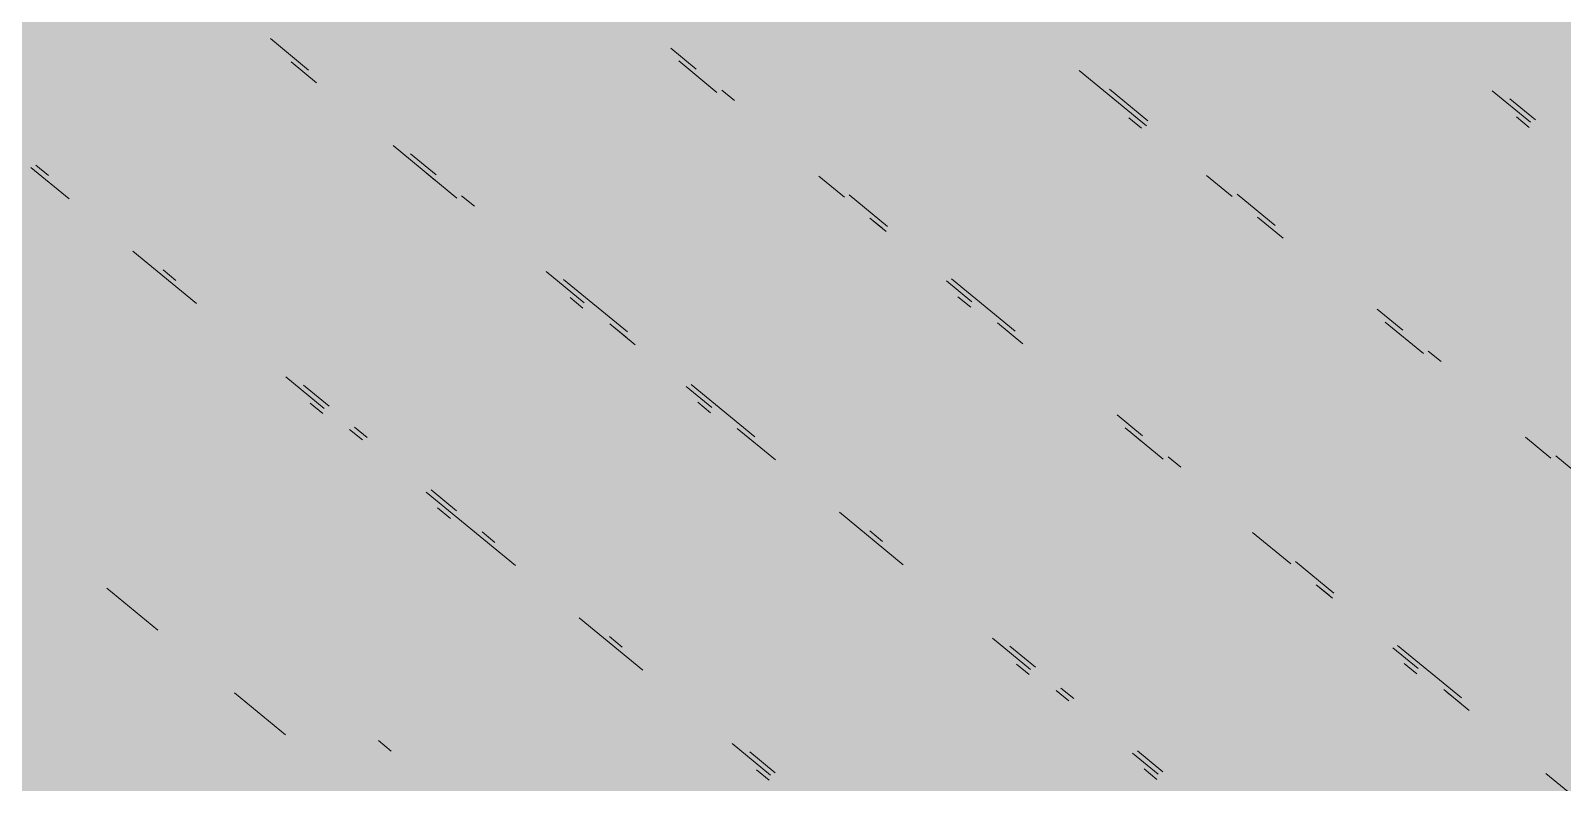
# Model space of a CAD drawing. Header units: millimetres. Extents: x 5 to 1315, y 5 to 292.
# Drawn here: x 1193.931 to 1197.866, y 91.334 to 93.266 of the extents above; entities that cross this region are included whole.
import ezdxf

# ---------------------------------------------------------------- set-up
doc = ezdxf.new("R2010")
doc.units = ezdxf.units.MM
doc.layers.add('EXISTING', color=7, linetype='Continuous')
doc.layers.add('IMAGES', color=7, linetype='Continuous')

# ---------------------------------------------------------------- blocks, each defined once
blk = doc.blocks.new('SHEET_03')
at = {"layer": 'EXISTING', "color": 250, "lineweight": 9}
for p, q in [((294.6449, 93.165), (294.5466, 93.2458)), ((295.641, 93.1672), (295.5755, 93.2211)), ((294.5996, 93.1861), (294.6651, 93.1322)), ((295.5957, 93.1883), (295.694, 93.1075)), ((296.6246, 93.1635), (296.7884, 93.0289)), ((295.7393, 93.0864), (295.7065, 93.1133)), ((296.8009, 93.0347), (296.7026, 93.1155)), ((297.6862, 93.1118), (297.7845, 93.031)), ((297.797, 93.0369), (297.7315, 93.0908)), ((296.785, 93.0154), (296.7523, 93.0424)), ((296.7975, 93.0213), (296.7648, 93.0482)), ((297.7811, 93.0176), (297.7484, 93.0446)), ((294.8617, 92.9706), (295.0255, 92.836)), ((294.9725, 92.8957), (294.907, 92.9495)), ((293.9311, 92.9146), (294.0294, 92.8338)), ((293.9764, 92.8935), (293.9436, 92.9204)), ((294.9691, 92.8823), (294.9364, 92.9092)), ((295.9561, 92.892), (296.0217, 92.8381)), ((296.9522, 92.8942), (297.0178, 92.8403)), ((296.1324, 92.7632), (296.0341, 92.844)), ((297.1285, 92.7654), (297.0303, 92.8462)), ((295.0708, 92.8149), (295.038, 92.8418)), ((296.0872, 92.7843), (296.1199, 92.7573)), ((296.129, 92.7498), (296.0963, 92.7767)), ((297.0833, 92.7865), (297.1488, 92.7326)), ((294.1933, 92.6991), (294.3571, 92.5644)), ((294.304, 92.6242), (294.2713, 92.6511)), ((295.2549, 92.6474), (295.3532, 92.5666)), ((295.464, 92.4917), (295.3001, 92.6264)), ((296.2838, 92.6227), (296.3493, 92.5688)), ((296.4601, 92.4939), (296.2963, 92.6285)), ((295.3498, 92.5532), (295.317, 92.5801)), ((296.3459, 92.5554), (296.3131, 92.5823)), ((297.4562, 92.4961), (297.3907, 92.5499)), ((295.4187, 92.5128), (295.4842, 92.4589)), ((295.4606, 92.4783), (295.4278, 92.5052)), ((296.4148, 92.5149), (296.4803, 92.4611)), ((297.4109, 92.5171), (297.5092, 92.4363)), ((297.5545, 92.4153), (297.5217, 92.4422)), ((294.5864, 92.3759), (294.6847, 92.2951)), ((294.6972, 92.301), (294.6317, 92.3548)), ((295.6153, 92.3512), (295.6808, 92.2973)), ((295.7916, 92.2224), (295.6278, 92.357)), ((294.6813, 92.2817), (294.6486, 92.3086)), ((295.6774, 92.2839), (295.6447, 92.3108)), ((296.7877, 92.2245), (296.7222, 92.2784)), ((294.7502, 92.2412), (294.783, 92.2143)), ((294.7955, 92.2202), (294.7627, 92.2471)), ((295.7463, 92.2434), (295.8446, 92.1626)), ((295.7882, 92.2089), (295.7554, 92.2359)), ((296.7425, 92.2456), (296.8407, 92.1648)), ((296.7843, 92.2111), (296.7516, 92.2381)), ((297.7713, 92.2209), (297.8369, 92.167)), ((296.886, 92.1437), (296.8532, 92.1707)), ((297.9476, 92.0921), (297.8493, 92.1729)), ((294.9468, 92.0796), (295.1762, 91.8911)), ((295.0248, 92.0316), (294.9593, 92.0855)), ((295.009, 92.0124), (294.9762, 92.0393)), ((296.0085, 92.028), (296.1723, 91.8933)), ((295.1231, 91.9508), (295.0904, 91.9778)), ((296.1192, 91.953), (296.0865, 91.98)), ((297.0701, 91.9763), (297.1684, 91.8955)), ((297.2792, 91.8205), (297.1809, 91.9013)), ((294.1265, 91.833), (294.2576, 91.7253)), ((297.2339, 91.8416), (297.2667, 91.8147)), ((297.2758, 91.8071), (297.243, 91.8341)), ((295.34, 91.7564), (295.5038, 91.6218)), ((295.4508, 91.6815), (295.418, 91.7084)), ((296.4016, 91.7048), (296.4999, 91.624)), ((296.5124, 91.6298), (296.4469, 91.6837)), ((297.4305, 91.68), (297.496, 91.6262)), ((297.6068, 91.5512), (297.443, 91.6859)), ((296.4965, 91.6106), (296.4638, 91.6375)), ((297.4926, 91.6127), (297.4599, 91.6397)), ((294.4541, 91.5637), (294.5852, 91.4559)), ((296.5654, 91.5701), (296.5982, 91.5432)), ((296.6107, 91.549), (296.5779, 91.576)), ((297.5615, 91.5723), (297.6271, 91.5184)), ((297.6034, 91.5378), (297.5706, 91.5647)), ((294.8567, 91.4142), (294.824, 91.4411)), ((295.7331, 91.4333), (295.8314, 91.3525)), ((295.8439, 91.3583), (295.7784, 91.4122)), ((296.762, 91.4085), (296.8275, 91.3546)), ((296.84, 91.3605), (296.7745, 91.4144)), ((295.828, 91.339), (295.7953, 91.366)), ((296.8242, 91.3412), (296.7914, 91.3682)), ((297.8237, 91.3568), (297.9875, 91.2222))]:
    blk.add_line(p, q, dxfattribs=at)
at = {"layer": 'IMAGES', "color": 7}
for points in [[(293.7673, 93.2186), (294.3455, 93.2186), (293.7673, 93.315), (294.3455, 93.315)], [(294.3455, 93.2186), (294.4418, 93.2186), (294.3455, 93.315), (294.4418, 93.315)], [(294.4418, 93.2186), (294.6345, 93.2186), (294.4418, 93.315), (294.6345, 93.315)], [(294.6345, 93.2186), (294.7309, 93.2186), (294.6345, 93.315), (294.7309, 93.315)], [(294.7309, 93.2186), (295.02, 93.2186), (294.7309, 93.315), (295.02, 93.315)], [(295.02, 93.2186), (295.1164, 93.2186), (295.02, 93.315), (295.1164, 93.315)], [(295.1164, 93.2186), (295.2127, 93.2186), (295.1164, 93.315), (295.2127, 93.315)], [(295.2127, 93.2186), (295.3091, 93.2186), (295.2127, 93.315), (295.3091, 93.315)], [(295.3091, 93.2186), (295.4055, 93.2186), (295.3091, 93.315), (295.4055, 93.315)], [(295.4055, 93.2186), (295.5018, 93.2186), (295.4055, 93.315), (295.5018, 93.315)], [(295.5018, 93.2186), (295.5982, 93.2186), (295.5018, 93.315), (295.5982, 93.315)], [(295.5982, 93.2186), (295.6945, 93.2186), (295.5982, 93.315), (295.6945, 93.315)], [(295.6945, 93.2186), (295.7909, 93.2186), (295.6945, 93.315), (295.7909, 93.315)], [(295.7909, 93.2186), (296.3691, 93.2186), (295.7909, 93.315), (296.3691, 93.315)], [(296.3691, 93.2186), (296.4655, 93.2186), (296.3691, 93.315), (296.4655, 93.315)], [(296.4655, 93.2186), (296.5618, 93.2186), (296.4655, 93.315), (296.5618, 93.315)], [(296.5618, 93.2186), (296.6582, 93.2186), (296.5618, 93.315), (296.6582, 93.315)], [(296.6582, 93.2186), (297.2364, 93.2186), (296.6582, 93.315), (297.2364, 93.315)], [(297.2364, 93.2186), (297.3327, 93.2186), (297.2364, 93.315), (297.3327, 93.315)], [(297.3327, 93.2186), (297.4291, 93.2186), (297.3327, 93.315), (297.4291, 93.315)], [(297.4291, 93.2186), (297.5255, 93.2186), (297.4291, 93.315), (297.5255, 93.315)], [(297.5255, 93.2186), (297.6218, 93.2186), (297.5255, 93.315), (297.6218, 93.315)], [(297.6218, 93.2186), (297.7182, 93.2186), (297.6218, 93.315), (297.7182, 93.315)], [(297.7182, 93.2186), (298.2, 93.2186), (297.7182, 93.315), (298.2, 93.315)], [(293.8636, 93.1222), (294.3455, 93.1222), (293.8636, 93.2186), (294.3455, 93.2186)], [(294.3455, 93.1222), (294.4418, 93.1222), (294.3455, 93.2186), (294.4418, 93.2186)], [(294.4418, 93.1222), (294.5382, 93.1222), (294.4418, 93.2186), (294.5382, 93.2186)], [(294.5382, 93.1222), (294.7309, 93.1222), (294.5382, 93.2186), (294.7309, 93.2186)], [(294.7309, 93.1222), (294.8273, 93.1222), (294.7309, 93.2186), (294.8273, 93.2186)], [(294.8273, 93.1222), (295.1164, 93.1222), (294.8273, 93.2186), (295.1164, 93.2186)], [(295.1164, 93.1222), (295.2127, 93.1222), (295.1164, 93.2186), (295.2127, 93.2186)], [(295.2127, 93.1222), (295.3091, 93.1222), (295.2127, 93.2186), (295.3091, 93.2186)], [(295.3091, 93.1222), (295.4055, 93.1222), (295.3091, 93.2186), (295.4055, 93.2186)], [(295.4055, 93.1222), (295.5018, 93.1222), (295.4055, 93.2186), (295.5018, 93.2186)], [(295.5018, 93.1222), (295.5982, 93.1222), (295.5018, 93.2186), (295.5982, 93.2186)], [(295.5982, 93.1222), (295.6945, 93.1222), (295.5982, 93.2186), (295.6945, 93.2186)], [(295.6945, 93.1222), (295.7909, 93.1222), (295.6945, 93.2186), (295.7909, 93.2186)], [(295.7909, 93.1222), (295.8873, 93.1222), (295.7909, 93.2186), (295.8873, 93.2186)], [(295.8873, 93.1222), (296.3691, 93.1222), (295.8873, 93.2186), (296.3691, 93.2186)], [(296.3691, 93.1222), (296.4655, 93.1222), (296.3691, 93.2186), (296.4655, 93.2186)], [(296.4655, 93.1222), (296.5618, 93.1222), (296.4655, 93.2186), (296.5618, 93.2186)], [(296.5618, 93.1222), (296.7545, 93.1222), (296.5618, 93.2186), (296.7545, 93.2186)], [(296.7545, 93.1222), (296.8509, 93.1222), (296.7545, 93.2186), (296.8509, 93.2186)], [(296.8509, 93.1222), (297.4291, 93.1222), (296.8509, 93.2186), (297.4291, 93.2186)], [(297.4291, 93.1222), (297.5255, 93.1222), (297.4291, 93.2186), (297.5255, 93.2186)], [(297.5255, 93.1222), (297.6218, 93.1222), (297.5255, 93.2186), (297.6218, 93.2186)], [(297.6218, 93.1222), (297.7182, 93.1222), (297.6218, 93.2186), (297.7182, 93.2186)], [(297.7182, 93.1222), (297.8145, 93.1222), (297.7182, 93.2186), (297.8145, 93.2186)], [(297.8145, 93.1222), (297.9109, 93.1222), (297.8145, 93.2186), (297.9109, 93.2186)], [(293.8636, 93.0258), (293.96, 93.0258), (293.8636, 93.1222), (293.96, 93.1222)], [(293.96, 93.0258), (294.5382, 93.0258), (293.96, 93.1222), (294.5382, 93.1222)], [(294.5382, 93.0258), (294.6345, 93.0258), (294.5382, 93.1222), (294.6345, 93.1222)], [(294.6345, 93.0258), (294.8273, 93.0258), (294.6345, 93.1222), (294.8273, 93.1222)], [(294.8273, 93.0258), (294.9236, 93.0258), (294.8273, 93.1222), (294.9236, 93.1222)], [(294.9236, 93.0258), (295.02, 93.0258), (294.9236, 93.1222), (295.02, 93.1222)], [(295.02, 93.0258), (295.3091, 93.0258), (295.02, 93.1222), (295.3091, 93.1222)], [(295.3091, 93.0258), (295.4055, 93.0258), (295.3091, 93.1222), (295.4055, 93.1222)], [(295.4055, 93.0258), (295.5018, 93.0258), (295.4055, 93.1222), (295.5018, 93.1222)], [(295.5018, 93.0258), (295.5982, 93.0258), (295.5018, 93.1222), (295.5982, 93.1222)], [(295.5982, 93.0258), (295.6945, 93.0258), (295.5982, 93.1222), (295.6945, 93.1222)], [(295.6945, 93.0258), (295.7909, 93.0258), (295.6945, 93.1222), (295.7909, 93.1222)], [(295.7909, 93.0258), (295.8873, 93.0258), (295.7909, 93.1222), (295.8873, 93.1222)], [(295.8873, 93.0258), (295.9836, 93.0258), (295.8873, 93.1222), (295.9836, 93.1222)], [(295.9836, 93.0258), (296.4655, 93.0258), (295.9836, 93.1222), (296.4655, 93.1222)], [(296.4655, 93.0258), (296.5618, 93.0258), (296.4655, 93.1222), (296.5618, 93.1222)], [(296.5618, 93.0258), (296.6582, 93.0258), (296.5618, 93.1222), (296.6582, 93.1222)], [(296.6582, 93.0258), (296.8509, 93.0258), (296.6582, 93.1222), (296.8509, 93.1222)], [(296.8509, 93.0258), (297.0436, 93.0258), (296.8509, 93.1222), (297.0436, 93.1222)], [(297.0436, 93.0258), (297.5255, 93.0258), (297.0436, 93.1222), (297.5255, 93.1222)], [(297.5255, 93.0258), (297.6218, 93.0258), (297.5255, 93.1222), (297.6218, 93.1222)], [(297.6218, 93.0258), (297.8145, 93.0258), (297.6218, 93.1222), (297.8145, 93.1222)], [(297.8145, 93.0258), (297.9109, 93.0258), (297.8145, 93.1222), (297.9109, 93.1222)], [(293.7673, 92.9294), (293.96, 92.9294), (293.7673, 93.0258), (293.96, 93.0258)], [(293.96, 92.9294), (294.0564, 92.9294), (293.96, 93.0258), (294.0564, 93.0258)], [(294.0564, 92.9294), (294.1527, 92.9294), (294.0564, 93.0258), (294.1527, 93.0258)], [(294.1527, 92.9294), (294.6345, 92.9294), (294.1527, 93.0258), (294.6345, 93.0258)], [(294.6345, 92.9294), (294.7309, 92.9294), (294.6345, 93.0258), (294.7309, 93.0258)], [(294.7309, 92.9294), (294.8273, 92.9294), (294.7309, 93.0258), (294.8273, 93.0258)], [(294.8273, 92.9294), (294.9236, 92.9294), (294.8273, 93.0258), (294.9236, 93.0258)], [(294.9236, 92.9294), (295.02, 92.9294), (294.9236, 93.0258), (295.02, 93.0258)], [(295.02, 92.9294), (295.1164, 92.9294), (295.02, 93.0258), (295.1164, 93.0258)], [(295.1164, 92.9294), (295.4055, 92.9294), (295.1164, 93.0258), (295.4055, 93.0258)], [(295.4055, 92.9294), (295.5018, 92.9294), (295.4055, 93.0258), (295.5018, 93.0258)], [(295.5018, 92.9294), (295.5982, 92.9294), (295.5018, 93.0258), (295.5982, 93.0258)], [(295.5982, 92.9294), (295.6945, 92.9294), (295.5982, 93.0258), (295.6945, 93.0258)], [(295.6945, 92.9294), (295.7909, 92.9294), (295.6945, 93.0258), (295.7909, 93.0258)], [(295.7909, 92.9294), (295.8873, 92.9294), (295.7909, 93.0258), (295.8873, 93.0258)], [(295.8873, 92.9294), (295.9836, 92.9294), (295.8873, 93.0258), (295.9836, 93.0258)], [(295.9836, 92.9294), (296.08, 92.9294), (295.9836, 93.0258), (296.08, 93.0258)], [(296.08, 92.9294), (296.5618, 92.9294), (296.08, 93.0258), (296.5618, 93.0258)], [(296.5618, 92.9294), (296.6582, 92.9294), (296.5618, 93.0258), (296.6582, 93.0258)], [(296.6582, 92.9294), (296.7545, 92.9294), (296.6582, 93.0258), (296.7545, 93.0258)], [(296.7545, 92.9294), (296.9473, 92.9294), (296.7545, 93.0258), (296.9473, 93.0258)], [(296.9473, 92.9294), (297.0436, 92.9294), (296.9473, 93.0258), (297.0436, 93.0258)], [(297.0436, 92.9294), (297.14, 92.9294), (297.0436, 93.0258), (297.14, 93.0258)], [(297.14, 92.9294), (297.6218, 92.9294), (297.14, 93.0258), (297.6218, 93.0258)], [(297.6218, 92.9294), (297.7182, 92.9294), (297.6218, 93.0258), (297.7182, 93.0258)], [(297.7182, 92.9294), (297.9109, 92.9294), (297.7182, 93.0258), (297.9109, 93.0258)], [(293.8636, 92.833), (294.0564, 92.833), (293.8636, 92.9294), (294.0564, 92.9294)], [(294.0564, 92.833), (294.1527, 92.833), (294.0564, 92.9294), (294.1527, 92.9294)], [(294.1527, 92.833), (294.2491, 92.833), (294.1527, 92.9294), (294.2491, 92.9294)], [(294.2491, 92.833), (294.7309, 92.833), (294.2491, 92.9294), (294.7309, 92.9294)], [(294.7309, 92.833), (294.8273, 92.833), (294.7309, 92.9294), (294.8273, 92.9294)], [(294.8273, 92.833), (294.9236, 92.833), (294.8273, 92.9294), (294.9236, 92.9294)], [(294.9236, 92.833), (295.1164, 92.833), (294.9236, 92.9294), (295.1164, 92.9294)], [(295.1164, 92.833), (295.2127, 92.833), (295.1164, 92.9294), (295.2127, 92.9294)], [(295.2127, 92.833), (295.5018, 92.833), (295.2127, 92.9294), (295.5018, 92.9294)], [(295.5018, 92.833), (295.5982, 92.833), (295.5018, 92.9294), (295.5982, 92.9294)], [(295.5982, 92.833), (295.6945, 92.833), (295.5982, 92.9294), (295.6945, 92.9294)], [(295.6945, 92.833), (295.7909, 92.833), (295.6945, 92.9294), (295.7909, 92.9294)], [(295.7909, 92.833), (295.8873, 92.833), (295.7909, 92.9294), (295.8873, 92.9294)], [(295.8873, 92.833), (295.9836, 92.833), (295.8873, 92.9294), (295.9836, 92.9294)], [(295.9836, 92.833), (296.08, 92.833), (295.9836, 92.9294), (296.08, 92.9294)], [(296.08, 92.833), (296.1764, 92.833), (296.08, 92.9294), (296.1764, 92.9294)], [(296.1764, 92.833), (296.7545, 92.833), (296.1764, 92.9294), (296.7545, 92.9294)], [(296.7545, 92.833), (296.8509, 92.833), (296.7545, 92.9294), (296.8509, 92.9294)], [(296.8509, 92.833), (296.9473, 92.833), (296.8509, 92.9294), (296.9473, 92.9294)], [(296.9473, 92.833), (297.0436, 92.833), (296.9473, 92.9294), (297.0436, 92.9294)], [(297.0436, 92.833), (297.14, 92.833), (297.0436, 92.9294), (297.14, 92.9294)], [(297.14, 92.833), (297.2364, 92.833), (297.14, 92.9294), (297.2364, 92.9294)], [(297.2364, 92.833), (297.7182, 92.833), (297.2364, 92.9294), (297.7182, 92.9294)], [(297.7182, 92.833), (297.8145, 92.833), (297.7182, 92.9294), (297.8145, 92.9294)], [(297.8145, 92.833), (297.9109, 92.833), (297.8145, 92.9294), (297.9109, 92.9294)], [(293.8636, 92.7366), (293.96, 92.7366), (293.8636, 92.833), (293.96, 92.833)], [(293.96, 92.7366), (294.2491, 92.7366), (293.96, 92.833), (294.2491, 92.833)], [(294.2491, 92.7366), (294.8273, 92.7366), (294.2491, 92.833), (294.8273, 92.833)], [(294.8273, 92.7366), (294.9236, 92.7366), (294.8273, 92.833), (294.9236, 92.833)], [(294.9236, 92.7366), (295.02, 92.7366), (294.9236, 92.833), (295.02, 92.833)], [(295.02, 92.7366), (295.1164, 92.7366), (295.02, 92.833), (295.1164, 92.833)], [(295.1164, 92.7366), (295.2127, 92.7366), (295.1164, 92.833), (295.2127, 92.833)], [(295.2127, 92.7366), (295.3091, 92.7366), (295.2127, 92.833), (295.3091, 92.833)], [(295.3091, 92.7366), (295.6945, 92.7366), (295.3091, 92.833), (295.6945, 92.833)], [(295.6945, 92.7366), (295.7909, 92.7366), (295.6945, 92.833), (295.7909, 92.833)], [(295.7909, 92.7366), (295.8873, 92.7366), (295.7909, 92.833), (295.8873, 92.833)], [(295.8873, 92.7366), (295.9836, 92.7366), (295.8873, 92.833), (295.9836, 92.833)], [(295.9836, 92.7366), (296.08, 92.7366), (295.9836, 92.833), (296.08, 92.833)], [(296.08, 92.7366), (296.1764, 92.7366), (296.08, 92.833), (296.1764, 92.833)], [(296.1764, 92.7366), (296.2727, 92.7366), (296.1764, 92.833), (296.2727, 92.833)], [(296.2727, 92.7366), (296.3691, 92.7366), (296.2727, 92.833), (296.3691, 92.833)], [(296.3691, 92.7366), (296.8509, 92.7366), (296.3691, 92.833), (296.8509, 92.833)], [(296.8509, 92.7366), (296.9473, 92.7366), (296.8509, 92.833), (296.9473, 92.833)], [(296.9473, 92.7366), (297.0436, 92.7366), (296.9473, 92.833), (297.0436, 92.833)], [(297.0436, 92.7366), (297.14, 92.7366), (297.0436, 92.833), (297.14, 92.833)], [(297.14, 92.7366), (297.2364, 92.7366), (297.14, 92.833), (297.2364, 92.833)], [(297.2364, 92.7366), (297.3327, 92.7366), (297.2364, 92.833), (297.3327, 92.833)], [(297.3327, 92.7366), (298.0073, 92.7366), (297.3327, 92.833), (298.0073, 92.833)], [(293.5745, 92.6402), (293.96, 92.6402), (293.5745, 92.7366), (293.96, 92.7366)], [(293.96, 92.6402), (294.0564, 92.6402), (293.96, 92.7366), (294.0564, 92.7366)], [(294.0564, 92.6402), (294.1527, 92.6402), (294.0564, 92.7366), (294.1527, 92.7366)], [(294.1527, 92.6402), (294.2491, 92.6402), (294.1527, 92.7366), (294.2491, 92.7366)], [(294.2491, 92.6402), (294.3455, 92.6402), (294.2491, 92.7366), (294.3455, 92.7366)], [(294.3455, 92.6402), (294.9236, 92.6402), (294.3455, 92.7366), (294.9236, 92.7366)], [(294.9236, 92.6402), (295.02, 92.6402), (294.9236, 92.7366), (295.02, 92.7366)], [(295.02, 92.6402), (295.1164, 92.6402), (295.02, 92.7366), (295.1164, 92.7366)], [(295.1164, 92.6402), (295.3091, 92.6402), (295.1164, 92.7366), (295.3091, 92.7366)], [(295.3091, 92.6402), (295.4055, 92.6402), (295.3091, 92.7366), (295.4055, 92.7366)], [(295.4055, 92.6402), (295.5018, 92.6402), (295.4055, 92.7366), (295.5018, 92.7366)], [(295.5018, 92.6402), (295.6945, 92.6402), (295.5018, 92.7366), (295.6945, 92.7366)], [(295.6945, 92.6402), (295.7909, 92.6402), (295.6945, 92.7366), (295.7909, 92.7366)], [(295.7909, 92.6402), (295.8873, 92.6402), (295.7909, 92.7366), (295.8873, 92.7366)], [(295.8873, 92.6402), (295.9836, 92.6402), (295.8873, 92.7366), (295.9836, 92.7366)], [(295.9836, 92.6402), (296.2727, 92.6402), (295.9836, 92.7366), (296.2727, 92.7366)], [(296.2727, 92.6402), (296.3691, 92.6402), (296.2727, 92.7366), (296.3691, 92.7366)], [(296.3691, 92.6402), (296.4655, 92.6402), (296.3691, 92.7366), (296.4655, 92.7366)], [(296.4655, 92.6402), (296.9473, 92.6402), (296.4655, 92.7366), (296.9473, 92.7366)], [(296.9473, 92.6402), (297.0436, 92.6402), (296.9473, 92.7366), (297.0436, 92.7366)], [(297.0436, 92.6402), (297.14, 92.6402), (297.0436, 92.7366), (297.14, 92.7366)], [(297.14, 92.6402), (297.2364, 92.6402), (297.14, 92.7366), (297.2364, 92.7366)], [(297.2364, 92.6402), (297.3327, 92.6402), (297.2364, 92.7366), (297.3327, 92.7366)], [(297.3327, 92.6402), (297.4291, 92.6402), (297.3327, 92.7366), (297.4291, 92.7366)], [(297.4291, 92.6402), (298.1036, 92.6402), (297.4291, 92.7366), (298.1036, 92.7366)], [(293.6709, 92.5438), (294.0564, 92.5438), (293.6709, 92.6402), (294.0564, 92.6402)], [(294.0564, 92.5438), (294.1527, 92.5438), (294.0564, 92.6402), (294.1527, 92.6402)], [(294.1527, 92.5438), (294.2491, 92.5438), (294.1527, 92.6402), (294.2491, 92.6402)], [(294.2491, 92.5438), (294.4418, 92.5438), (294.2491, 92.6402), (294.4418, 92.6402)], [(294.4418, 92.5438), (294.5382, 92.5438), (294.4418, 92.6402), (294.5382, 92.6402)], [(294.5382, 92.5438), (295.1164, 92.5438), (294.5382, 92.6402), (295.1164, 92.6402)], [(295.1164, 92.5438), (295.2127, 92.5438), (295.1164, 92.6402), (295.2127, 92.6402)], [(295.2127, 92.5438), (295.4055, 92.5438), (295.2127, 92.6402), (295.4055, 92.6402)], [(295.4055, 92.5438), (295.5018, 92.5438), (295.4055, 92.6402), (295.5018, 92.6402)], [(295.5018, 92.5438), (295.5982, 92.5438), (295.5018, 92.6402), (295.5982, 92.6402)], [(295.5982, 92.5438), (295.7909, 92.5438), (295.5982, 92.6402), (295.7909, 92.6402)], [(295.7909, 92.5438), (295.8873, 92.5438), (295.7909, 92.6402), (295.8873, 92.6402)], [(295.8873, 92.5438), (296.08, 92.5438), (295.8873, 92.6402), (296.08, 92.6402)], [(296.08, 92.5438), (296.1764, 92.5438), (296.08, 92.6402), (296.1764, 92.6402)], [(296.1764, 92.5438), (296.2727, 92.5438), (296.1764, 92.6402), (296.2727, 92.6402)], [(296.2727, 92.5438), (296.3691, 92.5438), (296.2727, 92.6402), (296.3691, 92.6402)], [(296.3691, 92.5438), (296.4655, 92.5438), (296.3691, 92.6402), (296.4655, 92.6402)], [(296.4655, 92.5438), (296.5618, 92.5438), (296.4655, 92.6402), (296.5618, 92.6402)], [(296.5618, 92.5438), (297.0436, 92.5438), (296.5618, 92.6402), (297.0436, 92.6402)], [(297.0436, 92.5438), (297.14, 92.5438), (297.0436, 92.6402), (297.14, 92.6402)], [(297.14, 92.5438), (297.2364, 92.5438), (297.14, 92.6402), (297.2364, 92.6402)], [(297.2364, 92.5438), (297.4291, 92.5438), (297.2364, 92.6402), (297.4291, 92.6402)], [(297.4291, 92.5438), (297.5255, 92.5438), (297.4291, 92.6402), (297.5255, 92.6402)], [(297.5255, 92.5438), (297.6218, 92.5438), (297.5255, 92.6402), (297.6218, 92.6402)], [(297.6218, 92.5438), (298.1036, 92.5438), (297.6218, 92.6402), (298.1036, 92.6402)], [(293.7673, 92.4474), (294.1527, 92.4474), (293.7673, 92.5438), (294.1527, 92.5438)], [(294.1527, 92.4474), (294.2491, 92.4474), (294.1527, 92.5438), (294.2491, 92.5438)], [(294.2491, 92.4474), (294.3455, 92.4474), (294.2491, 92.5438), (294.3455, 92.5438)], [(294.3455, 92.4474), (294.5382, 92.4474), (294.3455, 92.5438), (294.5382, 92.5438)], [(294.5382, 92.4474), (294.6345, 92.4474), (294.5382, 92.5438), (294.6345, 92.5438)], [(294.6345, 92.4474), (294.7309, 92.4474), (294.6345, 92.5438), (294.7309, 92.5438)], [(294.7309, 92.4474), (295.2127, 92.4474), (294.7309, 92.5438), (295.2127, 92.5438)], [(295.2127, 92.4474), (295.3091, 92.4474), (295.2127, 92.5438), (295.3091, 92.5438)], [(295.3091, 92.4474), (295.5018, 92.4474), (295.3091, 92.5438), (295.5018, 92.5438)], [(295.5018, 92.4474), (295.5982, 92.4474), (295.5018, 92.5438), (295.5982, 92.5438)], [(295.5982, 92.4474), (295.6945, 92.4474), (295.5982, 92.5438), (295.6945, 92.5438)], [(295.6945, 92.4474), (295.9836, 92.4474), (295.6945, 92.5438), (295.9836, 92.5438)], [(295.9836, 92.4474), (296.08, 92.4474), (295.9836, 92.5438), (296.08, 92.5438)], [(296.08, 92.4474), (296.1764, 92.4474), (296.08, 92.5438), (296.1764, 92.5438)], [(296.1764, 92.4474), (296.2727, 92.4474), (296.1764, 92.5438), (296.2727, 92.5438)], [(296.2727, 92.4474), (296.3691, 92.4474), (296.2727, 92.5438), (296.3691, 92.5438)], [(296.3691, 92.4474), (296.4655, 92.4474), (296.3691, 92.5438), (296.4655, 92.5438)], [(296.4655, 92.4474), (296.5618, 92.4474), (296.4655, 92.5438), (296.5618, 92.5438)], [(296.5618, 92.4474), (296.6582, 92.4474), (296.5618, 92.5438), (296.6582, 92.5438)], [(296.6582, 92.4474), (297.2364, 92.4474), (296.6582, 92.5438), (297.2364, 92.5438)], [(297.2364, 92.4474), (297.3327, 92.4474), (297.2364, 92.5438), (297.3327, 92.5438)], [(297.3327, 92.4474), (297.5255, 92.4474), (297.3327, 92.5438), (297.5255, 92.5438)], [(297.5255, 92.4474), (297.6218, 92.4474), (297.5255, 92.5438), (297.6218, 92.5438)], [(297.6218, 92.4474), (297.7182, 92.4474), (297.6218, 92.5438), (297.7182, 92.5438)], [(297.7182, 92.4474), (298.2, 92.4474), (297.7182, 92.5438), (298.2, 92.5438)], [(293.8636, 92.351), (293.96, 92.351), (293.8636, 92.4474), (293.96, 92.4474)], [(293.96, 92.351), (294.3455, 92.351), (293.96, 92.4474), (294.3455, 92.4474)], [(294.3455, 92.351), (294.4418, 92.351), (294.3455, 92.4474), (294.4418, 92.4474)], [(294.4418, 92.351), (294.6345, 92.351), (294.4418, 92.4474), (294.6345, 92.4474)], [(294.6345, 92.351), (294.7309, 92.351), (294.6345, 92.4474), (294.7309, 92.4474)], [(294.7309, 92.351), (294.8273, 92.351), (294.7309, 92.4474), (294.8273, 92.4474)], [(294.8273, 92.351), (295.3091, 92.351), (294.8273, 92.4474), (295.3091, 92.4474)], [(295.3091, 92.351), (295.4055, 92.351), (295.3091, 92.4474), (295.4055, 92.4474)], [(295.4055, 92.351), (295.5018, 92.351), (295.4055, 92.4474), (295.5018, 92.4474)], [(295.5018, 92.351), (295.5982, 92.351), (295.5018, 92.4474), (295.5982, 92.4474)], [(295.5982, 92.351), (295.6945, 92.351), (295.5982, 92.4474), (295.6945, 92.4474)], [(295.6945, 92.351), (296.08, 92.351), (295.6945, 92.4474), (296.08, 92.4474)], [(296.08, 92.351), (296.1764, 92.351), (296.08, 92.4474), (296.1764, 92.4474)], [(296.1764, 92.351), (296.2727, 92.351), (296.1764, 92.4474), (296.2727, 92.4474)], [(296.2727, 92.351), (296.3691, 92.351), (296.2727, 92.4474), (296.3691, 92.4474)], [(296.3691, 92.351), (296.4655, 92.351), (296.3691, 92.4474), (296.4655, 92.4474)], [(296.4655, 92.351), (296.5618, 92.351), (296.4655, 92.4474), (296.5618, 92.4474)], [(296.5618, 92.351), (296.6582, 92.351), (296.5618, 92.4474), (296.6582, 92.4474)], [(296.6582, 92.351), (296.7545, 92.351), (296.6582, 92.4474), (296.7545, 92.4474)], [(296.7545, 92.351), (296.8509, 92.351), (296.7545, 92.4474), (296.8509, 92.4474)], [(296.8509, 92.351), (297.3327, 92.351), (296.8509, 92.4474), (297.3327, 92.4474)], [(297.3327, 92.351), (297.4291, 92.351), (297.3327, 92.4474), (297.4291, 92.4474)], [(297.4291, 92.351), (297.6218, 92.351), (297.4291, 92.4474), (297.6218, 92.4474)], [(297.6218, 92.351), (297.7182, 92.351), (297.6218, 92.4474), (297.7182, 92.4474)], [(297.7182, 92.351), (297.8145, 92.351), (297.7182, 92.4474), (297.8145, 92.4474)], [(297.8145, 92.351), (298.2964, 92.351), (297.8145, 92.4474), (298.2964, 92.4474)], [(293.8636, 92.2546), (293.96, 92.2546), (293.8636, 92.351), (293.96, 92.351)], [(293.96, 92.2546), (294.0564, 92.2546), (293.96, 92.351), (294.0564, 92.351)], [(294.0564, 92.2546), (294.4418, 92.2546), (294.0564, 92.351), (294.4418, 92.351)], [(294.4418, 92.2546), (294.5382, 92.2546), (294.4418, 92.351), (294.5382, 92.351)], [(294.5382, 92.2546), (294.6345, 92.2546), (294.5382, 92.351), (294.6345, 92.351)], [(294.6345, 92.2546), (294.7309, 92.2546), (294.6345, 92.351), (294.7309, 92.351)], [(294.7309, 92.2546), (294.8273, 92.2546), (294.7309, 92.351), (294.8273, 92.351)], [(294.8273, 92.2546), (294.9236, 92.2546), (294.8273, 92.351), (294.9236, 92.351)], [(294.9236, 92.2546), (295.4055, 92.2546), (294.9236, 92.351), (295.4055, 92.351)], [(295.4055, 92.2546), (295.5018, 92.2546), (295.4055, 92.351), (295.5018, 92.351)], [(295.5018, 92.2546), (295.5982, 92.2546), (295.5018, 92.351), (295.5982, 92.351)], [(295.5982, 92.2546), (295.7909, 92.2546), (295.5982, 92.351), (295.7909, 92.351)], [(295.7909, 92.2546), (295.8873, 92.2546), (295.7909, 92.351), (295.8873, 92.351)], [(295.8873, 92.2546), (295.9836, 92.2546), (295.8873, 92.351), (295.9836, 92.351)], [(295.9836, 92.2546), (296.1764, 92.2546), (295.9836, 92.351), (296.1764, 92.351)], [(296.1764, 92.2546), (296.2727, 92.2546), (296.1764, 92.351), (296.2727, 92.351)], [(296.2727, 92.2546), (296.3691, 92.2546), (296.2727, 92.351), (296.3691, 92.351)], [(296.3691, 92.2546), (296.4655, 92.2546), (296.3691, 92.351), (296.4655, 92.351)], [(296.4655, 92.2546), (296.6582, 92.2546), (296.4655, 92.351), (296.6582, 92.351)], [(296.6582, 92.2546), (296.7545, 92.2546), (296.6582, 92.351), (296.7545, 92.351)], [(296.7545, 92.2546), (296.8509, 92.2546), (296.7545, 92.351), (296.8509, 92.351)], [(296.8509, 92.2546), (296.9473, 92.2546), (296.8509, 92.351), (296.9473, 92.351)], [(296.9473, 92.2546), (297.4291, 92.2546), (296.9473, 92.351), (297.4291, 92.351)], [(297.4291, 92.2546), (297.5255, 92.2546), (297.4291, 92.351), (297.5255, 92.351)], [(297.5255, 92.2546), (297.6218, 92.2546), (297.5255, 92.351), (297.6218, 92.351)], [(297.6218, 92.2546), (297.7182, 92.2546), (297.6218, 92.351), (297.7182, 92.351)], [(297.7182, 92.2546), (297.8145, 92.2546), (297.7182, 92.351), (297.8145, 92.351)], [(297.8145, 92.2546), (297.9109, 92.2546), (297.8145, 92.351), (297.9109, 92.351)], [(293.8636, 92.1582), (293.96, 92.1582), (293.8636, 92.2546), (293.96, 92.2546)], [(293.96, 92.1582), (294.0564, 92.1582), (293.96, 92.2546), (294.0564, 92.2546)], [(294.0564, 92.1582), (294.1527, 92.1582), (294.0564, 92.2546), (294.1527, 92.2546)], [(294.1527, 92.1582), (294.5382, 92.1582), (294.1527, 92.2546), (294.5382, 92.2546)], [(294.5382, 92.1582), (294.6345, 92.1582), (294.5382, 92.2546), (294.6345, 92.2546)], [(294.6345, 92.1582), (294.7309, 92.1582), (294.6345, 92.2546), (294.7309, 92.2546)], [(294.7309, 92.1582), (294.8273, 92.1582), (294.7309, 92.2546), (294.8273, 92.2546)], [(294.8273, 92.1582), (294.9236, 92.1582), (294.8273, 92.2546), (294.9236, 92.2546)], [(294.9236, 92.1582), (295.02, 92.1582), (294.9236, 92.2546), (295.02, 92.2546)], [(295.02, 92.1582), (295.1164, 92.1582), (295.02, 92.2546), (295.1164, 92.2546)], [(295.1164, 92.1582), (295.6945, 92.1582), (295.1164, 92.2546), (295.6945, 92.2546)], [(295.6945, 92.1582), (295.8873, 92.1582), (295.6945, 92.2546), (295.8873, 92.2546)], [(295.8873, 92.1582), (295.9836, 92.1582), (295.8873, 92.2546), (295.9836, 92.2546)], [(295.9836, 92.1582), (296.08, 92.1582), (295.9836, 92.2546), (296.08, 92.2546)], [(296.08, 92.1582), (296.2727, 92.1582), (296.08, 92.2546), (296.2727, 92.2546)], [(296.2727, 92.1582), (296.3691, 92.1582), (296.2727, 92.2546), (296.3691, 92.2546)], [(296.3691, 92.1582), (296.4655, 92.1582), (296.3691, 92.2546), (296.4655, 92.2546)], [(296.4655, 92.1582), (296.5618, 92.1582), (296.4655, 92.2546), (296.5618, 92.2546)], [(296.5618, 92.1582), (296.6582, 92.1582), (296.5618, 92.2546), (296.6582, 92.2546)], [(296.6582, 92.1582), (296.7545, 92.1582), (296.6582, 92.2546), (296.7545, 92.2546)], [(296.7545, 92.1582), (296.8509, 92.1582), (296.7545, 92.2546), (296.8509, 92.2546)], [(296.8509, 92.1582), (296.9473, 92.1582), (296.8509, 92.2546), (296.9473, 92.2546)], [(296.9473, 92.1582), (297.0436, 92.1582), (296.9473, 92.2546), (297.0436, 92.2546)], [(297.0436, 92.1582), (297.6218, 92.1582), (297.0436, 92.2546), (297.6218, 92.2546)], [(297.6218, 92.1582), (297.7182, 92.1582), (297.6218, 92.2546), (297.7182, 92.2546)], [(297.7182, 92.1582), (297.8145, 92.1582), (297.7182, 92.2546), (297.8145, 92.2546)], [(297.8145, 92.1582), (297.9109, 92.1582), (297.8145, 92.2546), (297.9109, 92.2546)], [(293.7673, 92.0618), (293.96, 92.0618), (293.7673, 92.1582), (293.96, 92.1582)], [(293.96, 92.0618), (294.0564, 92.0618), (293.96, 92.1582), (294.0564, 92.1582)], [(294.0564, 92.0618), (294.1527, 92.0618), (294.0564, 92.1582), (294.1527, 92.1582)], [(294.1527, 92.0618), (294.2491, 92.0618), (294.1527, 92.1582), (294.2491, 92.1582)], [(294.2491, 92.0618), (294.6345, 92.0618), (294.2491, 92.1582), (294.6345, 92.1582)], [(294.6345, 92.0618), (294.7309, 92.0618), (294.6345, 92.1582), (294.7309, 92.1582)], [(294.7309, 92.0618), (294.8273, 92.0618), (294.7309, 92.1582), (294.8273, 92.1582)], [(294.8273, 92.0618), (294.9236, 92.0618), (294.8273, 92.1582), (294.9236, 92.1582)], [(294.9236, 92.0618), (295.02, 92.0618), (294.9236, 92.1582), (295.02, 92.1582)], [(295.02, 92.0618), (295.1164, 92.0618), (295.02, 92.1582), (295.1164, 92.1582)], [(295.1164, 92.0618), (295.2127, 92.0618), (295.1164, 92.1582), (295.2127, 92.1582)], [(295.2127, 92.0618), (295.7909, 92.0618), (295.2127, 92.1582), (295.7909, 92.1582)], [(295.7909, 92.0618), (296.08, 92.0618), (295.7909, 92.1582), (296.08, 92.1582)], [(296.08, 92.0618), (296.1764, 92.0618), (296.08, 92.1582), (296.1764, 92.1582)], [(296.1764, 92.0618), (296.4655, 92.0618), (296.1764, 92.1582), (296.4655, 92.1582)], [(296.4655, 92.0618), (296.5618, 92.0618), (296.4655, 92.1582), (296.5618, 92.1582)], [(296.5618, 92.0618), (296.6582, 92.0618), (296.5618, 92.1582), (296.6582, 92.1582)], [(296.6582, 92.0618), (296.7545, 92.0618), (296.6582, 92.1582), (296.7545, 92.1582)], [(296.7545, 92.0618), (296.8509, 92.0618), (296.7545, 92.1582), (296.8509, 92.1582)], [(296.8509, 92.0618), (296.9473, 92.0618), (296.8509, 92.1582), (296.9473, 92.1582)], [(296.9473, 92.0618), (297.0436, 92.0618), (296.9473, 92.1582), (297.0436, 92.1582)], [(297.0436, 92.0618), (297.14, 92.0618), (297.0436, 92.1582), (297.14, 92.1582)], [(297.14, 92.0618), (297.7182, 92.0618), (297.14, 92.1582), (297.7182, 92.1582)], [(297.7182, 92.0618), (297.8145, 92.0618), (297.7182, 92.1582), (297.8145, 92.1582)], [(297.8145, 92.0618), (298.0073, 92.0618), (297.8145, 92.1582), (298.0073, 92.1582)], [(293.8636, 91.9654), (293.96, 91.9654), (293.8636, 92.0618), (293.96, 92.0618)], [(293.96, 91.9654), (294.0564, 91.9654), (293.96, 92.0618), (294.0564, 92.0618)], [(294.0564, 91.9654), (294.1527, 91.9654), (294.0564, 92.0618), (294.1527, 92.0618)], [(294.1527, 91.9654), (294.2491, 91.9654), (294.1527, 92.0618), (294.2491, 92.0618)], [(294.2491, 91.9654), (294.3455, 91.9654), (294.2491, 92.0618), (294.3455, 92.0618)], [(294.3455, 91.9654), (294.8273, 91.9654), (294.3455, 92.0618), (294.8273, 92.0618)], [(294.8273, 91.9654), (294.9236, 91.9654), (294.8273, 92.0618), (294.9236, 92.0618)], [(294.9236, 91.9654), (295.02, 91.9654), (294.9236, 92.0618), (295.02, 92.0618)], [(295.02, 91.9654), (295.1164, 91.9654), (295.02, 92.0618), (295.1164, 92.0618)], [(295.1164, 91.9654), (295.2127, 91.9654), (295.1164, 92.0618), (295.2127, 92.0618)], [(295.2127, 91.9654), (295.3091, 91.9654), (295.2127, 92.0618), (295.3091, 92.0618)], [(295.3091, 91.9654), (295.7909, 91.9654), (295.3091, 92.0618), (295.7909, 92.0618)], [(295.7909, 91.9654), (295.8873, 91.9654), (295.7909, 92.0618), (295.8873, 92.0618)], [(295.8873, 91.9654), (295.9836, 91.9654), (295.8873, 92.0618), (295.9836, 92.0618)], [(295.9836, 91.9654), (296.08, 91.9654), (295.9836, 92.0618), (296.08, 92.0618)], [(296.08, 91.9654), (296.1764, 91.9654), (296.08, 92.0618), (296.1764, 92.0618)], [(296.1764, 91.9654), (296.2727, 91.9654), (296.1764, 92.0618), (296.2727, 92.0618)], [(296.2727, 91.9654), (296.5618, 91.9654), (296.2727, 92.0618), (296.5618, 92.0618)], [(296.5618, 91.9654), (296.6582, 91.9654), (296.5618, 92.0618), (296.6582, 92.0618)], [(296.6582, 91.9654), (296.7545, 91.9654), (296.6582, 92.0618), (296.7545, 92.0618)], [(296.7545, 91.9654), (296.8509, 91.9654), (296.7545, 92.0618), (296.8509, 92.0618)], [(296.8509, 91.9654), (296.9473, 91.9654), (296.8509, 92.0618), (296.9473, 92.0618)], [(296.9473, 91.9654), (297.0436, 91.9654), (296.9473, 92.0618), (297.0436, 92.0618)], [(297.0436, 91.9654), (297.14, 91.9654), (297.0436, 92.0618), (297.14, 92.0618)], [(297.14, 91.9654), (297.2364, 91.9654), (297.14, 92.0618), (297.2364, 92.0618)], [(297.2364, 91.9654), (297.3327, 91.9654), (297.2364, 92.0618), (297.3327, 92.0618)], [(297.3327, 91.9654), (297.8145, 91.9654), (297.3327, 92.0618), (297.8145, 92.0618)], [(297.8145, 91.9654), (297.9109, 91.9654), (297.8145, 92.0618), (297.9109, 92.0618)], [(293.8636, 91.869), (293.96, 91.869), (293.8636, 91.9654), (293.96, 91.9654)], [(293.96, 91.869), (294.0564, 91.869), (293.96, 91.9654), (294.0564, 91.9654)], [(294.0564, 91.869), (294.1527, 91.869), (294.0564, 91.9654), (294.1527, 91.9654)], [(294.1527, 91.869), (294.2491, 91.869), (294.1527, 91.9654), (294.2491, 91.9654)], [(294.2491, 91.869), (294.3455, 91.869), (294.2491, 91.9654), (294.3455, 91.9654)], [(294.3455, 91.869), (294.4418, 91.869), (294.3455, 91.9654), (294.4418, 91.9654)], [(294.4418, 91.869), (294.8273, 91.869), (294.4418, 91.9654), (294.8273, 91.9654)], [(294.8273, 91.869), (294.9236, 91.869), (294.8273, 91.9654), (294.9236, 91.9654)], [(294.9236, 91.869), (295.02, 91.869), (294.9236, 91.9654), (295.02, 91.9654)], [(295.02, 91.869), (295.2127, 91.869), (295.02, 91.9654), (295.2127, 91.9654)], [(295.2127, 91.869), (295.3091, 91.869), (295.2127, 91.9654), (295.3091, 91.9654)], [(295.3091, 91.869), (295.4055, 91.869), (295.3091, 91.9654), (295.4055, 91.9654)], [(295.4055, 91.869), (295.8873, 91.869), (295.4055, 91.9654), (295.8873, 91.9654)], [(295.8873, 91.869), (295.9836, 91.869), (295.8873, 91.9654), (295.9836, 91.9654)], [(295.9836, 91.869), (296.08, 91.869), (295.9836, 91.9654), (296.08, 91.9654)], [(296.08, 91.869), (296.2727, 91.869), (296.08, 91.9654), (296.2727, 91.9654)], [(296.2727, 91.869), (296.3691, 91.869), (296.2727, 91.9654), (296.3691, 91.9654)], [(296.3691, 91.869), (296.6582, 91.869), (296.3691, 91.9654), (296.6582, 91.9654)], [(296.6582, 91.869), (296.7545, 91.869), (296.6582, 91.9654), (296.7545, 91.9654)], [(296.7545, 91.7726), (296.8509, 91.7726), (296.7545, 91.9654), (296.8509, 91.9654)], [(296.8509, 91.869), (296.9473, 91.869), (296.8509, 91.9654), (296.9473, 91.9654)], [(296.9473, 91.869), (297.0436, 91.869), (296.9473, 91.9654), (297.0436, 91.9654)], [(297.0436, 91.869), (297.14, 91.869), (297.0436, 91.9654), (297.14, 91.9654)], [(297.14, 91.869), (297.2364, 91.869), (297.14, 91.9654), (297.2364, 91.9654)], [(297.2364, 91.869), (297.3327, 91.869), (297.2364, 91.9654), (297.3327, 91.9654)], [(297.3327, 91.869), (297.4291, 91.869), (297.3327, 91.9654), (297.4291, 91.9654)], [(297.4291, 91.869), (297.9109, 91.869), (297.4291, 91.9654), (297.9109, 91.9654)], [(293.8636, 91.7726), (293.96, 91.7726), (293.8636, 91.869), (293.96, 91.869)], [(293.96, 91.7726), (294.0564, 91.7726), (293.96, 91.869), (294.0564, 91.869)], [(294.0564, 91.7726), (294.2491, 91.7726), (294.0564, 91.869), (294.2491, 91.869)], [(294.2491, 91.7726), (294.3455, 91.7726), (294.2491, 91.869), (294.3455, 91.869)], [(294.3455, 91.7726), (294.4418, 91.7726), (294.3455, 91.869), (294.4418, 91.869)], [(294.4418, 91.7726), (294.5382, 91.7726), (294.4418, 91.869), (294.5382, 91.869)], [(294.5382, 91.7726), (295.02, 91.7726), (294.5382, 91.869), (295.02, 91.869)], [(295.02, 91.7726), (295.1164, 91.7726), (295.02, 91.869), (295.1164, 91.869)], [(295.1164, 91.7726), (295.2127, 91.7726), (295.1164, 91.869), (295.2127, 91.869)], [(295.2127, 91.7726), (295.4055, 91.7726), (295.2127, 91.869), (295.4055, 91.869)], [(295.4055, 91.7726), (295.5018, 91.7726), (295.4055, 91.869), (295.5018, 91.869)], [(295.5018, 91.7726), (295.9836, 91.7726), (295.5018, 91.869), (295.9836, 91.869)], [(295.9836, 91.7726), (296.08, 91.7726), (295.9836, 91.869), (296.08, 91.869)], [(296.08, 91.7726), (296.1764, 91.7726), (296.08, 91.869), (296.1764, 91.869)], [(296.1764, 91.7726), (296.2727, 91.7726), (296.1764, 91.869), (296.2727, 91.869)], [(296.2727, 91.7726), (296.3691, 91.7726), (296.2727, 91.869), (296.3691, 91.869)], [(296.3691, 91.7726), (296.4655, 91.7726), (296.3691, 91.869), (296.4655, 91.869)], [(296.4655, 91.7726), (296.5618, 91.7726), (296.4655, 91.869), (296.5618, 91.869)], [(296.5618, 91.7726), (296.7545, 91.7726), (296.5618, 91.869), (296.7545, 91.869)], [(296.8509, 91.7726), (296.9473, 91.7726), (296.8509, 91.869), (296.9473, 91.869)], [(296.9473, 91.7726), (297.0436, 91.7726), (296.9473, 91.869), (297.0436, 91.869)], [(297.0436, 91.7726), (297.14, 91.7726), (297.0436, 91.869), (297.14, 91.869)], [(297.14, 91.7726), (297.2364, 91.7726), (297.14, 91.869), (297.2364, 91.869)], [(297.2364, 91.7726), (297.3327, 91.7726), (297.2364, 91.869), (297.3327, 91.869)], [(297.3327, 91.7726), (298.0073, 91.7726), (297.3327, 91.869), (298.0073, 91.869)], [(293.5745, 91.6762), (293.96, 91.6762), (293.5745, 91.7726), (293.96, 91.7726)], [(293.96, 91.6762), (294.0564, 91.6762), (293.96, 91.7726), (294.0564, 91.7726)], [(294.0564, 91.6762), (294.1527, 91.6762), (294.0564, 91.7726), (294.1527, 91.7726)], [(294.1527, 91.6762), (294.2491, 91.6762), (294.1527, 91.7726), (294.2491, 91.7726)], [(294.2491, 91.6762), (294.3455, 91.6762), (294.2491, 91.7726), (294.3455, 91.7726)], [(294.3455, 91.6762), (294.4418, 91.6762), (294.3455, 91.7726), (294.4418, 91.7726)], [(294.4418, 91.6762), (294.5382, 91.6762), (294.4418, 91.7726), (294.5382, 91.7726)], [(294.5382, 91.6762), (294.7309, 91.6762), (294.5382, 91.7726), (294.7309, 91.7726)], [(294.7309, 91.6762), (295.1164, 91.6762), (294.7309, 91.7726), (295.1164, 91.7726)], [(295.1164, 91.6762), (295.2127, 91.6762), (295.1164, 91.7726), (295.2127, 91.7726)], [(295.2127, 91.6762), (295.3091, 91.6762), (295.2127, 91.7726), (295.3091, 91.7726)], [(295.3091, 91.6762), (295.5018, 91.6762), (295.3091, 91.7726), (295.5018, 91.7726)], [(295.5018, 91.6762), (296.08, 91.6762), (295.5018, 91.7726), (296.08, 91.7726)], [(296.08, 91.6762), (296.1764, 91.6762), (296.08, 91.7726), (296.1764, 91.7726)], [(296.1764, 91.6762), (296.2727, 91.6762), (296.1764, 91.7726), (296.2727, 91.7726)], [(296.2727, 91.6762), (296.3691, 91.6762), (296.2727, 91.7726), (296.3691, 91.7726)], [(296.3691, 91.6762), (296.4655, 91.6762), (296.3691, 91.7726), (296.4655, 91.7726)], [(296.4655, 91.6762), (296.5618, 91.6762), (296.4655, 91.7726), (296.5618, 91.7726)], [(296.5618, 91.6762), (296.6582, 91.6762), (296.5618, 91.7726), (296.6582, 91.7726)], [(296.6582, 91.6762), (296.8509, 91.6762), (296.6582, 91.7726), (296.8509, 91.7726)], [(296.8509, 91.6762), (297.0436, 91.6762), (296.8509, 91.7726), (297.0436, 91.7726)], [(297.0436, 91.6762), (297.14, 91.6762), (297.0436, 91.7726), (297.14, 91.7726)], [(297.14, 91.6762), (297.2364, 91.6762), (297.14, 91.7726), (297.2364, 91.7726)], [(297.2364, 91.6762), (297.4291, 91.6762), (297.2364, 91.7726), (297.4291, 91.7726)], [(297.4291, 91.6762), (297.5255, 91.6762), (297.4291, 91.7726), (297.5255, 91.7726)], [(297.5255, 91.6762), (297.6218, 91.6762), (297.5255, 91.7726), (297.6218, 91.7726)], [(297.6218, 91.6762), (298.1036, 91.6762), (297.6218, 91.7726), (298.1036, 91.7726)], [(293.6709, 91.5798), (294.2491, 91.5798), (293.6709, 91.6762), (294.2491, 91.6762)], [(294.2491, 91.5798), (294.3455, 91.5798), (294.2491, 91.6762), (294.3455, 91.6762)], [(294.3455, 91.5798), (294.4418, 91.5798), (294.3455, 91.6762), (294.4418, 91.6762)], [(294.4418, 91.5798), (294.6345, 91.5798), (294.4418, 91.6762), (294.6345, 91.6762)], [(294.6345, 91.5798), (294.7309, 91.5798), (294.6345, 91.6762), (294.7309, 91.6762)], [(294.7309, 91.5798), (294.8273, 91.5798), (294.7309, 91.6762), (294.8273, 91.6762)], [(294.8273, 91.5798), (295.2127, 91.5798), (294.8273, 91.6762), (295.2127, 91.6762)], [(295.2127, 91.5798), (295.3091, 91.5798), (295.2127, 91.6762), (295.3091, 91.6762)], [(295.3091, 91.5798), (295.4055, 91.5798), (295.3091, 91.6762), (295.4055, 91.6762)], [(295.4055, 91.5798), (295.5982, 91.5798), (295.4055, 91.6762), (295.5982, 91.6762)], [(295.5982, 91.5798), (296.2727, 91.5798), (295.5982, 91.6762), (296.2727, 91.6762)], [(296.2727, 91.5798), (296.3691, 91.5798), (296.2727, 91.6762), (296.3691, 91.6762)], [(296.3691, 91.5798), (296.5618, 91.5798), (296.3691, 91.6762), (296.5618, 91.6762)], [(296.5618, 91.5798), (296.6582, 91.5798), (296.5618, 91.6762), (296.6582, 91.6762)], [(296.6582, 91.5798), (296.7545, 91.5798), (296.6582, 91.6762), (296.7545, 91.6762)], [(296.7545, 91.5798), (297.0436, 91.5798), (296.7545, 91.6762), (297.0436, 91.6762)], [(297.0436, 91.5798), (297.14, 91.5798), (297.0436, 91.6762), (297.14, 91.6762)], [(297.14, 91.5798), (297.2364, 91.5798), (297.14, 91.6762), (297.2364, 91.6762)], [(297.2364, 91.5798), (297.3327, 91.5798), (297.2364, 91.6762), (297.3327, 91.6762)], [(297.3327, 91.5798), (297.4291, 91.5798), (297.3327, 91.6762), (297.4291, 91.6762)], [(297.4291, 91.5798), (297.5255, 91.5798), (297.4291, 91.6762), (297.5255, 91.6762)], [(297.5255, 91.5798), (297.6218, 91.5798), (297.5255, 91.6762), (297.6218, 91.6762)], [(297.6218, 91.5798), (297.7182, 91.5798), (297.6218, 91.6762), (297.7182, 91.6762)], [(297.7182, 91.5798), (298.2964, 91.5798), (297.7182, 91.6762), (298.2964, 91.6762)], [(293.7673, 91.4834), (294.2491, 91.4834), (293.7673, 91.5798), (294.2491, 91.5798)], [(294.2491, 91.4834), (294.3455, 91.4834), (294.2491, 91.5798), (294.3455, 91.5798)], [(294.3455, 91.4834), (294.4418, 91.4834), (294.3455, 91.5798), (294.4418, 91.5798)], [(294.4418, 91.4834), (294.6345, 91.4834), (294.4418, 91.5798), (294.6345, 91.5798)], [(294.6345, 91.4834), (294.7309, 91.4834), (294.6345, 91.5798), (294.7309, 91.5798)], [(294.7309, 91.4834), (294.8273, 91.4834), (294.7309, 91.5798), (294.8273, 91.5798)], [(294.8273, 91.4834), (294.9236, 91.4834), (294.8273, 91.5798), (294.9236, 91.5798)], [(294.9236, 91.4834), (295.5018, 91.4834), (294.9236, 91.5798), (295.5018, 91.5798)], [(295.5018, 91.4834), (295.5982, 91.4834), (295.5018, 91.5798), (295.5982, 91.5798)], [(295.5982, 91.4834), (295.6945, 91.4834), (295.5982, 91.5798), (295.6945, 91.5798)], [(295.6945, 91.4834), (295.7909, 91.4834), (295.6945, 91.5798), (295.7909, 91.5798)], [(295.7909, 91.4834), (295.8873, 91.4834), (295.7909, 91.5798), (295.8873, 91.5798)], [(295.8873, 91.4834), (296.3691, 91.4834), (295.8873, 91.5798), (296.3691, 91.5798)], [(296.3691, 91.4834), (296.4655, 91.4834), (296.3691, 91.5798), (296.4655, 91.5798)], [(296.4655, 91.4834), (296.5618, 91.4834), (296.4655, 91.5798), (296.5618, 91.5798)], [(296.5618, 91.4834), (296.6582, 91.4834), (296.5618, 91.5798), (296.6582, 91.5798)], [(296.6582, 91.4834), (296.7545, 91.4834), (296.6582, 91.5798), (296.7545, 91.5798)], [(296.7545, 91.4834), (296.8509, 91.4834), (296.7545, 91.5798), (296.8509, 91.5798)], [(296.8509, 91.4834), (297.2364, 91.4834), (296.8509, 91.5798), (297.2364, 91.5798)], [(297.2364, 91.4834), (297.3327, 91.4834), (297.2364, 91.5798), (297.3327, 91.5798)], [(297.3327, 91.4834), (297.4291, 91.4834), (297.3327, 91.5798), (297.4291, 91.5798)], [(297.4291, 91.4834), (297.5255, 91.4834), (297.4291, 91.5798), (297.5255, 91.5798)], [(297.5255, 91.4834), (297.6218, 91.4834), (297.5255, 91.5798), (297.6218, 91.5798)], [(297.6218, 91.4834), (297.7182, 91.4834), (297.6218, 91.5798), (297.7182, 91.5798)], [(297.7182, 91.4834), (297.8145, 91.4834), (297.7182, 91.5798), (297.8145, 91.5798)], [(297.8145, 91.4834), (297.9109, 91.4834), (297.8145, 91.5798), (297.9109, 91.5798)], [(293.8636, 91.387), (294.3455, 91.387), (293.8636, 91.4834), (294.3455, 91.4834)], [(294.3455, 91.387), (294.4418, 91.387), (294.3455, 91.4834), (294.4418, 91.4834)], [(294.4418, 91.387), (294.5382, 91.387), (294.4418, 91.4834), (294.5382, 91.4834)], [(294.5382, 91.387), (294.6345, 91.387), (294.5382, 91.4834), (294.6345, 91.4834)], [(294.6345, 91.387), (294.7309, 91.387), (294.6345, 91.4834), (294.7309, 91.4834)], [(294.7309, 91.387), (294.8273, 91.387), (294.7309, 91.4834), (294.8273, 91.4834)], [(294.8273, 91.387), (294.9236, 91.387), (294.8273, 91.4834), (294.9236, 91.4834)], [(294.9236, 91.387), (295.02, 91.387), (294.9236, 91.4834), (295.02, 91.4834)], [(295.02, 91.387), (295.5018, 91.387), (295.02, 91.4834), (295.5018, 91.4834)], [(295.5018, 91.387), (295.5982, 91.387), (295.5018, 91.4834), (295.5982, 91.4834)], [(295.5982, 91.387), (295.6945, 91.387), (295.5982, 91.4834), (295.6945, 91.4834)], [(295.6945, 91.387), (295.7909, 91.387), (295.6945, 91.4834), (295.7909, 91.4834)], [(295.7909, 91.387), (295.8873, 91.387), (295.7909, 91.4834), (295.8873, 91.4834)], [(295.8873, 91.387), (295.9836, 91.387), (295.8873, 91.4834), (295.9836, 91.4834)], [(295.9836, 91.387), (296.5618, 91.387), (295.9836, 91.4834), (296.5618, 91.4834)], [(296.5618, 91.387), (296.6582, 91.387), (296.5618, 91.4834), (296.6582, 91.4834)], [(296.6582, 91.387), (296.7545, 91.387), (296.6582, 91.4834), (296.7545, 91.4834)], [(296.7545, 91.387), (296.8509, 91.387), (296.7545, 91.4834), (296.8509, 91.4834)], [(296.8509, 91.387), (296.9473, 91.387), (296.8509, 91.4834), (296.9473, 91.4834)], [(296.9473, 91.387), (297.0436, 91.387), (296.9473, 91.4834), (297.0436, 91.4834)], [(297.0436, 91.387), (297.2364, 91.387), (297.0436, 91.4834), (297.2364, 91.4834)], [(297.2364, 91.387), (297.3327, 91.387), (297.2364, 91.4834), (297.3327, 91.4834)], [(297.3327, 91.387), (297.4291, 91.387), (297.3327, 91.4834), (297.4291, 91.4834)], [(297.4291, 91.387), (297.5255, 91.387), (297.4291, 91.4834), (297.5255, 91.4834)], [(297.5255, 91.387), (297.6218, 91.387), (297.5255, 91.4834), (297.6218, 91.4834)], [(297.6218, 91.387), (297.7182, 91.387), (297.6218, 91.4834), (297.7182, 91.4834)], [(297.7182, 91.387), (297.8145, 91.387), (297.7182, 91.4834), (297.8145, 91.4834)], [(297.8145, 91.387), (297.9109, 91.387), (297.8145, 91.4834), (297.9109, 91.4834)], [(293.8636, 91.2906), (293.96, 91.2906), (293.8636, 91.387), (293.96, 91.387)], [(293.96, 91.2906), (294.4418, 91.2906), (293.96, 91.387), (294.4418, 91.387)], [(294.4418, 91.2906), (294.5382, 91.2906), (294.4418, 91.387), (294.5382, 91.387)], [(294.5382, 91.2906), (294.6345, 91.2906), (294.5382, 91.387), (294.6345, 91.387)], [(294.6345, 91.2906), (295.02, 91.2906), (294.6345, 91.387), (295.02, 91.387)], [(295.02, 91.2906), (295.2127, 91.2906), (295.02, 91.387), (295.2127, 91.387)], [(295.2127, 91.2906), (295.5982, 91.2906), (295.2127, 91.387), (295.5982, 91.387)], [(295.5982, 91.2906), (295.6945, 91.2906), (295.5982, 91.387), (295.6945, 91.387)], [(295.6945, 91.2906), (295.7909, 91.2906), (295.6945, 91.387), (295.7909, 91.387)], [(295.7909, 91.2906), (295.8873, 91.2906), (295.7909, 91.387), (295.8873, 91.387)], [(295.8873, 91.2906), (295.9836, 91.2906), (295.8873, 91.387), (295.9836, 91.387)], [(295.9836, 91.2906), (296.08, 91.2906), (295.9836, 91.387), (296.08, 91.387)], [(296.08, 91.2906), (296.5618, 91.2906), (296.08, 91.387), (296.5618, 91.387)], [(296.5618, 91.2906), (296.6582, 91.2906), (296.5618, 91.387), (296.6582, 91.387)], [(296.6582, 91.2906), (296.7545, 91.2906), (296.6582, 91.387), (296.7545, 91.387)], [(296.7545, 91.2906), (296.8509, 91.2906), (296.7545, 91.387), (296.8509, 91.387)], [(296.8509, 91.2906), (296.9473, 91.2906), (296.8509, 91.387), (296.9473, 91.387)], [(296.9473, 91.2906), (297.3327, 91.2906), (296.9473, 91.387), (297.3327, 91.387)], [(297.3327, 91.2906), (297.5255, 91.2906), (297.3327, 91.387), (297.5255, 91.387)], [(297.5255, 91.2906), (297.6218, 91.2906), (297.5255, 91.387), (297.6218, 91.387)], [(297.6218, 91.2906), (297.7182, 91.2906), (297.6218, 91.387), (297.7182, 91.387)], [(297.7182, 91.2906), (297.8145, 91.2906), (297.7182, 91.387), (297.8145, 91.387)], [(297.8145, 91.2906), (297.9109, 91.2906), (297.8145, 91.387), (297.9109, 91.387)]]:
    blk.add_solid(points, dxfattribs=at)

msp = doc.modelspace()

# ---------------------------------------------------------------- block references
msp.add_blockref('SHEET_03', (900, 0))

doc.saveas('drawing.dxf')
